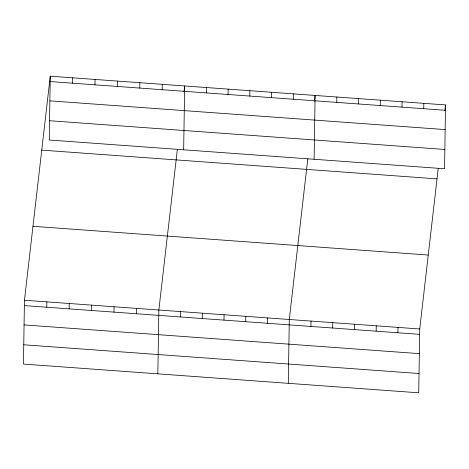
<?xml version="1.0" encoding="UTF-8"?>
<svg xmlns="http://www.w3.org/2000/svg" width="469" height="469" viewBox="0 0 469 469"><rect width="100%" height="100%" fill="white"/><g stroke="black" fill="none" stroke-linecap="round" stroke-linejoin="round"><path stroke-width="0.7" d="M50.265 76.189L49.263 140.02L444.548 168.758L445.55 104.927L50.265 76.189L24.452 300.242L23.45 364.073L418.735 392.811L419.737 328.98L438.257 168.195M46.765 307.242L46.853 301.872M72.584 83.183L72.666 77.819M69.166 308.866L69.254 303.502M94.984 84.813L95.066 79.449M91.566 310.496L91.648 305.126M117.379 86.443L117.467 81.073M113.967 312.125L114.049 306.755M139.78 88.072L139.868 82.702M136.368 313.755L136.45 308.385M162.18 89.696L162.262 84.332M157.848 373.846L158.85 310.015L177.376 149.236M180.506 316.962L180.588 311.592M183.66 149.793L184.663 85.962L184.006 91.648M202.245 318.539L202.332 313.175M206.319 92.909L206.407 87.539M223.989 320.122L224.071 314.752M228.063 94.486L228.145 89.122M245.727 321.705L245.809 316.335M249.801 96.069L249.883 90.699M267.465 323.282L267.553 317.918M271.539 97.652L271.627 92.282M288.288 383.325L289.291 319.495L307.816 158.715M293.283 99.229L293.365 93.864M310.947 326.442L311.035 321.077M314.107 159.272L315.109 95.442L314.453 101.128M332.691 328.024L332.773 322.654M336.765 102.389L336.848 97.024M354.429 329.601L354.511 324.237M358.504 103.971L358.586 98.601M376.167 331.184L376.255 325.814M380.242 105.548L380.33 100.184M397.911 332.767L397.993 327.397M401.986 107.131L402.068 101.761M423.724 108.714L423.812 103.344M444.893 110.614L445.55 104.927M50.183 81.559L445.468 110.291M49.878 100.853L445.163 129.585M49.567 120.726L444.852 149.464M41.747 150.127L437.032 178.865M32.971 226.304L428.256 255.042M24.452 300.242L419.737 328.98M24.37 305.612L419.649 334.344M24.066 324.906L419.35 353.638M23.755 344.779L419.034 373.517"/></g></svg>
